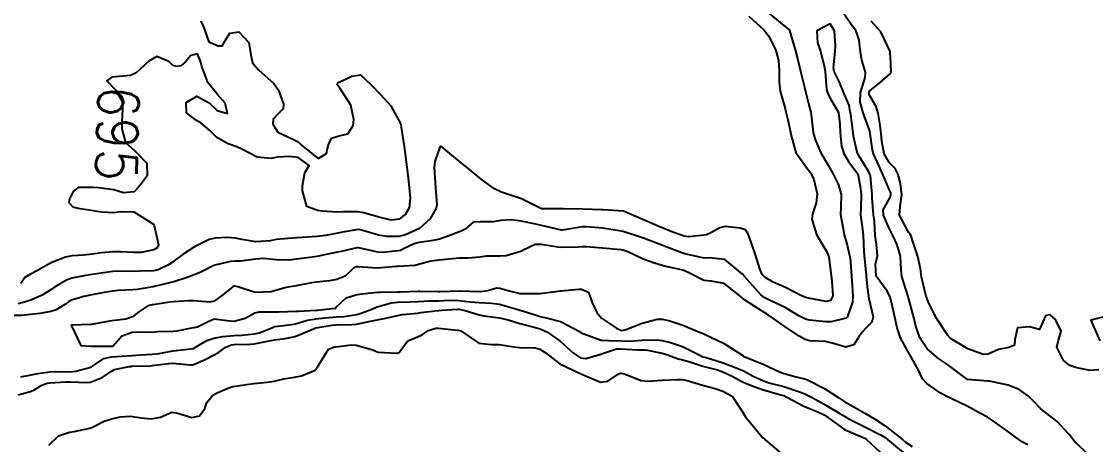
# Model space of a CAD drawing. Header units: metres. Extents: x 286371 to 293043, y 7462578 to 7466404.
# Drawn here: x 292484.4 to 292589.8, y 7462750.8 to 7462792.3 of the extents above; entities that cross this region are included whole.
import ezdxf
from ezdxf.enums import TextEntityAlignment as Align

# ---------------------------------------------------------------- set-up
doc = ezdxf.new("R2010")
doc.units = ezdxf.units.M
doc.header["$MEASUREMENT"] = 0
for name, color, linetype in [('Cotas', 45, 'Continuous'), ('Curvas de Nivel 1m', 11, 'Continuous'), ('Curvas de Nivel 5m', 15, 'Continuous')]:
    doc.layers.add(name, color=color, linetype=linetype)
doc.styles.add('Style-STANDARD', font='STANDARD.shx')

msp = doc.modelspace()

# ---------------------------------------------------------------- linework, layer by layer
at = {"layer": 'Curvas de Nivel 1m', "flags": 128}
for points, elevation in [([(292557.78, 7462793.08), (292559.58, 7462791.61), (292559.75, 7462791.46), (292559.77, 7462791.42), (292559.78, 7462791.4), (292560.37, 7462789.41), (292560.59, 7462788.52), (292560.86, 7462787.41), (292561.24, 7462785.82), (292561.34, 7462785.4), (292561.64, 7462784.23), (292561.85, 7462783.39), (292561.89, 7462783.12), (292562.1, 7462781.39), (292562.27, 7462780.7), (292562.85, 7462779.38), (292563.55, 7462778.18), (292564.03, 7462777.36), (292564.55, 7462776.32), (292564.83, 7462775.34), (292564.79, 7462774.04), (292564.78, 7462773.34), (292565.05, 7462771.74), (292565.14, 7462771.34), (292565.43, 7462770.34), (292565.66, 7462769.33), (292565.7, 7462769.04), (292565.84, 7462767.33), (292565.87, 7462766.83), (292565.97, 7462765.33), (292565.94, 7462764.73), (292565.46, 7462763.33), (292565.41, 7462763.25), (292565.32, 7462763.18), (292563.86, 7462762.81), (292563.32, 7462762.82), (292561.74, 7462762.96), (292561.32, 7462763.06), (292560.69, 7462763.4), (292559.34, 7462764.21), (292557.95, 7462764.85), (292557.35, 7462765.15), (292556.95, 7462765.46), (292555.38, 7462767.22), (292555.16, 7462767.49), (292553.41, 7462768.92), (292551.88, 7462769.07), (292551.41, 7462769.05), (292549.51, 7462769.47), (292549.41, 7462769.51), (292549.22, 7462769.58), (292547.42, 7462770.25), (292546.4, 7462770.65), (292545.43, 7462771), (292543.44, 7462771.66), (292541.45, 7462772), (292539.86, 7462772.14), (292539.45, 7462772.12), (292537.49, 7462771.81), (292537.44, 7462771.81), (292537.4, 7462771.81), (292535.45, 7462772.25), (292534.88, 7462772.38), (292533.46, 7462772.67), (292532.48, 7462772.82), (292531.46, 7462772.75), (292530.71, 7462772.62), (292529.46, 7462772.61), (292528.75, 7462772.6), (292527.94, 7462771.91), (292527.63, 7462771.74), (292527.45, 7462771.67), (292526.2, 7462771.18), (292525.43, 7462770.93), (292524.63, 7462770.76), (292523.43, 7462770.59), (292522.96, 7462770.46), (292521.97, 7462770), (292521.61, 7462769.81), (292521.42, 7462769.77), (292519.82, 7462769.62), (292519.42, 7462769.64), (292517.5, 7462770.06), (292517.42, 7462770.08), (292517.41, 7462770.08), (292517.34, 7462770.07), (292515.79, 7462769.72), (292515.42, 7462769.63), (292514.15, 7462769.37), (292513.41, 7462769.23), (292512.47, 7462769.08), (292511.41, 7462768.94), (292510.7, 7462768.87), (292509.4, 7462768.89), (292508.22, 7462769.02), (292507.41, 7462768.97), (292505.92, 7462768.76), (292505.4, 7462768.76), (292504.93, 7462768.73), (292503.4, 7462768.36), (292503.34, 7462768.34), (292503.24, 7462768.29), (292502.02, 7462767.67), (292501.38, 7462767.41), (292500.58, 7462767.12), (292499.37, 7462766.73), (292499.07, 7462766.65), (292497.89, 7462766.37), (292497.46, 7462766.27), (292497.36, 7462766.25), (292495.77, 7462765.99), (292495.36, 7462765.95), (292493.91, 7462765.87), (292493.35, 7462765.81), (292492.19, 7462765.61), (292491.35, 7462765.46), (292490.54, 7462765.29), (292489.34, 7462764.93), (292489.06, 7462764.78), (292488.68, 7462764.5), (292487.85, 7462763.99), (292487.32, 7462763.83), (292486.23, 7462763.63), (292485.32, 7462763.52), (292484.47, 7462763.41), (292483.32, 7462763.43)], 693), ([(292555.77, 7462792.82), (292557.25, 7462791.46), (292557.74, 7462790.83), (292558.42, 7462789.44), (292558.69, 7462788.46), (292558.75, 7462787.44), (292558.76, 7462786.34), (292558.86, 7462785.44), (292559.33, 7462783.73), (292559.42, 7462783.43), (292559.61, 7462782.62), (292559.87, 7462781.42), (292559.92, 7462781.09), (292560.39, 7462779.41), (292561.54, 7462777.82), (292561.85, 7462777.39), (292562.15, 7462776.76), (292562.49, 7462775.38), (292562.39, 7462774.48), (292562.01, 7462773.39), (292561.97, 7462772.89), (292562.41, 7462771.38), (292563.42, 7462769.66), (292563.57, 7462769.36), (292563.62, 7462769.15), (292563.86, 7462767.36), (292563.93, 7462766.8), (292564, 7462765.35), (292563.79, 7462764.91), (292563.35, 7462764.79), (292561.62, 7462765.12), (292561.35, 7462765.2), (292560.88, 7462765.4), (292559.37, 7462766.16), (292558.09, 7462766.72), (292557.38, 7462767.14), (292557.09, 7462767.46), (292556.86, 7462767.99), (292556.41, 7462769.47), (292555.83, 7462771.09), (292555.68, 7462771.48), (292555.45, 7462771.84), (292554.93, 7462772.01), (292553.45, 7462772.15), (292552.94, 7462772.04), (292552.06, 7462771.54), (292551.64, 7462771.35), (292551.44, 7462771.3), (292549.86, 7462771.15), (292549.44, 7462771.21), (292548.33, 7462771.59), (292547.45, 7462771.95), (292546.88, 7462772.19), (292545.46, 7462772.8), (292543.47, 7462773.66), (292541.48, 7462773.79), (292541.37, 7462773.8), (292539.48, 7462773.86), (292537.6, 7462773.89), (292537.48, 7462773.9), (292537.33, 7462773.91), (292535.48, 7462773.91), (292535.32, 7462773.95), (292533.49, 7462774.86), (292532, 7462775.36), (292531.51, 7462775.53), (292530.84, 7462775.86), (292529.53, 7462776.8), (292528.17, 7462777.91), (292527.55, 7462778.41), (292525.71, 7462779.94), (292525.58, 7462780.03), (292525.51, 7462780.01), (292525.47, 7462779.95), (292524.97, 7462778.54), (292524.92, 7462777.95), (292525.01, 7462776.46), (292525.04, 7462775.95), (292525.16, 7462774.28), (292525.12, 7462773.95), (292524.52, 7462772.9), (292523.49, 7462771.97), (292523.46, 7462771.96), (292522.1, 7462771.34), (292521.44, 7462771.18), (292520.28, 7462771.19), (292519.44, 7462771.3), (292517.69, 7462771.82), (292517.45, 7462771.85), (292515.92, 7462771.61), (292515.45, 7462771.52), (292514.27, 7462771.29), (292513.44, 7462771.19), (292512.45, 7462771.13), (292511.44, 7462771.05), (292510.62, 7462770.98), (292509.43, 7462770.88), (292508.85, 7462770.77), (292507.43, 7462770.65), (292506.06, 7462770.87), (292505.44, 7462771), (292504.63, 7462771.07), (292503.44, 7462771.03), (292502.83, 7462770.9), (292501.68, 7462770.31), (292501.52, 7462770.22), (292501.42, 7462770.17), (292500.31, 7462769.43), (292499.4, 7462768.79), (292499.15, 7462768.59), (292498.79, 7462768.35), (292497.85, 7462767.91), (292497.39, 7462767.82), (292496, 7462767.77), (292495.38, 7462767.76), (292494.04, 7462767.77), (292493.38, 7462767.74), (292492.25, 7462767.58), (292491.38, 7462767.45), (292490.54, 7462767.31), (292489.37, 7462767.09), (292488.93, 7462766.94), (292488.16, 7462766.51), (292487.67, 7462766.21), (292487.36, 7462765.99), (292486.46, 7462765.43), (292485.34, 7462764.92), (292485.07, 7462764.82), (292484.1, 7462764.57)], 694), ([(292589.12, 7462749.75), (292587.79, 7462750.98), (292587.15, 7462751.77), (292586.03, 7462753.01), (292585.17, 7462753.68), (292584.42, 7462754.27), (292583.67, 7462755.05), (292583.2, 7462755.52), (292582.3, 7462756.17), (292581.22, 7462756.6), (292579.38, 7462756.97), (292579.22, 7462756.98), (292577.22, 7462757.15), (292575.25, 7462758.61), (292574.39, 7462759.2), (292573.27, 7462760.14), (292572.55, 7462761.23), (292572.16, 7462762.38), (292571.95, 7462763.24), (292571.43, 7462765.17), (292571.4, 7462765.24), (292571.36, 7462765.38), (292570.79, 7462767.25), (292570.73, 7462767.92), (292570.64, 7462769.26), (292570.33, 7462770.36), (292569.91, 7462771.27), (292569.46, 7462772.12), (292568.98, 7462773.28), (292568.96, 7462773.8), (292569.5, 7462774.77), (292569.68, 7462775.09), (292569.72, 7462775.27), (292569.69, 7462775.45), (292569.51, 7462775.89), (292568.93, 7462777.28), (292568.39, 7462778.45), (292568.01, 7462779.3), (292567.91, 7462779.64), (292567.69, 7462781.3), (292567.68, 7462781.38), (292567.6, 7462781.61), (292566.98, 7462783.31), (292566.69, 7462784.36), (292566.74, 7462785.31), (292567.18, 7462786.8), (292567.23, 7462787.3), (292566.87, 7462788.48), (292566.72, 7462789.31), (292566.59, 7462790.46), (292566.31, 7462791.32), (292565.76, 7462792.1), (292564.9, 7462793.34)], 693), ([(292583.13, 7462750.73), (292582.53, 7462751.07), (292581.15, 7462752.08), (292579.68, 7462753.12), (292579.17, 7462753.44), (292578.49, 7462753.82), (292577.18, 7462754.52), (292575.83, 7462755.17), (292575.2, 7462755.49), (292574.55, 7462755.85), (292573.22, 7462756.74), (292572.82, 7462757.22), (292572.41, 7462758.06), (292571.78, 7462759.24), (292571.27, 7462760.09), (292570.65, 7462761.25), (292570.33, 7462762.23), (292570.1, 7462763.26), (292569.75, 7462764.86), (292569.64, 7462765.27), (292569.36, 7462765.8), (292568.26, 7462767.29), (292568.21, 7462768.48), (292568.4, 7462769.29), (292568.3, 7462770.43), (292568.16, 7462771.29), (292568.09, 7462772.67), (292568.01, 7462773.3), (292567.87, 7462774.93), (292567.87, 7462775.3), (292567.71, 7462777.13), (292567.65, 7462777.3), (292567.54, 7462777.51), (292566.43, 7462779.32), (292566.06, 7462780.85), (292566.01, 7462781.33), (292565.78, 7462783.18), (292565.74, 7462783.33), (292565.72, 7462783.42), (292565.63, 7462784.06), (292565.07, 7462785.34), (292564.64, 7462786.38), (292564.14, 7462787.36), (292564.07, 7462787.74), (292564.25, 7462789.35), (292564.28, 7462789.91), (292564.19, 7462791.35), (292563.76, 7462792.06), (292562.44, 7462791.38), (292562.52, 7462790.18), (292562.79, 7462789.38), (292563.16, 7462787.9), (292563.26, 7462787.37), (292563.41, 7462785.62), (292563.46, 7462785.37), (292563.65, 7462784.92), (292564.58, 7462783.35), (292564.7, 7462782.25), (292564.72, 7462781.35), (292564.87, 7462780.05), (292565.08, 7462779.34), (292565.55, 7462778.55), (292566.47, 7462777.32), (292566.71, 7462776.12), (292566.79, 7462775.32), (292566.76, 7462774.04), (292566.72, 7462773.32), (292566.91, 7462771.85), (292566.98, 7462771.31), (292567.05, 7462769.68), (292567.08, 7462769.31), (292567.29, 7462767.4), (292567.29, 7462767.31), (292567.37, 7462766.25), (292567.5, 7462765.3), (292567.55, 7462765.1), (292567.97, 7462763.29), (292567.85, 7462762.76), (292567.31, 7462762.24), (292566.86, 7462761.75), (292566.58, 7462761.32), (292566.06, 7462760.54), (292565.28, 7462760.31), (292563.94, 7462760.7), (292563.29, 7462760.87), (292561.74, 7462760.94), (292561.29, 7462761.06), (292560.7, 7462761.4), (292559.31, 7462762.35), (292557.7, 7462763.45), (292557.33, 7462763.7), (292556.73, 7462764.07), (292555.35, 7462764.95), (292554.74, 7462765.49), (292553.37, 7462766.58), (292552.13, 7462766.78), (292551.37, 7462766.85), (292549.95, 7462767.57), (292549.39, 7462767.84), (292549.02, 7462767.95), (292547.39, 7462768.3), (292546.44, 7462768.58), (292545.4, 7462768.95), (292543.9, 7462769.66), (292543.42, 7462769.84), (292543.21, 7462769.88), (292541.42, 7462770.03), (292539.84, 7462770.15), (292539.42, 7462770.15), (292539.04, 7462770.12), (292537.42, 7462770.1), (292537.05, 7462770.14), (292535.42, 7462770.41), (292534.83, 7462770.4), (292533.57, 7462769.82), (292533.49, 7462769.75), (292533.41, 7462769.7), (292531.98, 7462769.27), (292531.4, 7462769.25), (292530.04, 7462769.24), (292529.4, 7462769.16), (292528.24, 7462769.06), (292527.4, 7462769.05), (292526.39, 7462768.94), (292525.4, 7462768.85), (292524.59, 7462768.77), (292523.39, 7462768.43), (292523.03, 7462768.34), (292521.39, 7462768.24), (292521.17, 7462768.23), (292519.39, 7462768.07), (292519.36, 7462768.07), (292517.4, 7462768.21), (292517.26, 7462768.2), (292517, 7462768.07), (292516.17, 7462767.29), (292515.38, 7462766.95), (292514.66, 7462766.82), (292513.37, 7462766.7), (292512.87, 7462766.64), (292511.37, 7462766.34), (292511.21, 7462766.31), (292510.41, 7462766.17), (292509.36, 7462765.89), (292508.93, 7462765.76), (292507.36, 7462765.69), (292505.67, 7462766.25), (292505.37, 7462766.32), (292505.31, 7462766.31), (292505.2, 7462766.26), (292504.19, 7462765.44), (292503.34, 7462764.82), (292502.9, 7462764.73), (292501.34, 7462764.86), (292500.81, 7462764.86), (292499.34, 7462764.78), (292498.94, 7462764.75), (292497.34, 7462764.48), (292497.24, 7462764.47), (292496.82, 7462764.38), (292495.94, 7462763.78), (292495.32, 7462763.3), (292494.68, 7462763.05), (292493.31, 7462762.89), (292492.91, 7462762.84), (292491.31, 7462762.53), (292491.24, 7462762.53), (292489.3, 7462762.49), (292490.25, 7462760.48), (292491.27, 7462760.43), (292491.3, 7462760.43), (292493.27, 7462760.41), (292493.29, 7462760.42), (292493.39, 7462760.43), (292494.29, 7462761.42), (292495.29, 7462761.79), (292495.88, 7462761.81), (292497.3, 7462761.8), (292497.82, 7462761.85), (292499.3, 7462761.89), (292499.71, 7462761.92), (292501.3, 7462762.24), (292501.36, 7462762.25), (292501.7, 7462762.31), (292502.76, 7462762.85), (292503.32, 7462763.09), (292504.62, 7462762.95), (292505.31, 7462762.88), (292506.39, 7462763.16), (292507.33, 7462763.7), (292507.74, 7462763.8), (292509.33, 7462763.8), (292509.72, 7462763.79), (292511.33, 7462763.84), (292511.62, 7462763.86), (292513.33, 7462763.95), (292513.49, 7462763.96), (292514.92, 7462764.1), (292515.26, 7462764.16), (292515.33, 7462764.26), (292516.27, 7462765.16), (292517.35, 7462765.48), (292517.84, 7462765.56), (292519.35, 7462765.71), (292519.66, 7462765.72), (292521.35, 7462765.76), (292521.6, 7462765.76), (292523.35, 7462765.81), (292523.52, 7462765.81), (292525.35, 7462765.79), (292525.5, 7462765.79), (292527.35, 7462765.84), (292527.42, 7462765.84), (292529.35, 7462765.79), (292529.45, 7462765.78), (292530.16, 7462765.87), (292531.06, 7462766.15), (292531.36, 7462766.12), (292532.28, 7462765.84), (292533.35, 7462765.6), (292533.6, 7462765.57), (292535.35, 7462765.6), (292535.53, 7462765.62), (292536.83, 7462765.77), (292537.27, 7462765.85), (292537.36, 7462765.86), (292539.08, 7462766.02), (292539.36, 7462766), (292540.06, 7462765.72), (292540.4, 7462764.66), (292540.87, 7462763.71), (292541.32, 7462763.18), (292542.8, 7462762.18), (292543.3, 7462761.96), (292543.64, 7462762.01), (292545.31, 7462762.66), (292546.77, 7462763.07), (292547.32, 7462763.06), (292548.02, 7462762.89), (292549.31, 7462762.47), (292551.1, 7462761.74), (292551.3, 7462761.66), (292551.57, 7462761.54), (292553.28, 7462760.71), (292555.18, 7462759.49), (292555.26, 7462759.45), (292555.33, 7462759.41), (292557.25, 7462758.61), (292558.77, 7462757.91), (292559.24, 7462757.72), (292560.42, 7462757.41), (292561.23, 7462757.22), (292561.48, 7462757.14), (292563.21, 7462756.26), (292564.6, 7462755.34), (292565.19, 7462754.96), (292566.01, 7462754.49), (292567.17, 7462753.84), (292568.1, 7462753.29), (292569.15, 7462752.59), (292570.84, 7462751.25), (292571.13, 7462751.01), (292571.79, 7462750.57)], 692), ([(292590.11, 7462758.08), (292589.24, 7462758.04), (292587.95, 7462758.28), (292587.25, 7462758.53), (292586.65, 7462759), (292585.97, 7462760.32), (292586.15, 7462761.01), (292586.42, 7462761.88), (292585.85, 7462763.02), (292585.32, 7462763.49), (292584.91, 7462763.44), (292584.72, 7462763.03), (292584.3, 7462762.04), (292583.3, 7462762.31), (292582.14, 7462762.23), (292581.86, 7462761.08), (292581.84, 7462760.51), (292581.27, 7462760.27), (292580.26, 7462760.09), (292579.26, 7462759.64), (292578.79, 7462759.6), (292577.27, 7462760.16), (292575.56, 7462761.18), (292575.29, 7462761.46), (292574.15, 7462763.2), (292573.35, 7462764.79), (292573.2, 7462765.22), (292573.14, 7462765.43), (292572.71, 7462767.22), (292572.6, 7462768.02), (292572.36, 7462769.23), (292571.79, 7462770.89), (292571.69, 7462771.24), (292571.61, 7462771.41), (292571.45, 7462771.59), (292570.57, 7462773.26), (292570.62, 7462774.13), (292570.78, 7462775.26), (292570.64, 7462776.37), (292570.42, 7462777.26), (292570.14, 7462777.86), (292569.55, 7462778.43), (292569.06, 7462779.28), (292568.82, 7462780.52), (292568.77, 7462781.28), (292568.64, 7462782.31), (292568.45, 7462783.29), (292568.28, 7462783.93), (292567.65, 7462785), (292567.56, 7462785.2), (292567.57, 7462785.3), (292567.66, 7462785.46), (292568.67, 7462786.28), (292569.68, 7462787.19), (292569.72, 7462787.23), (292569.73, 7462787.26), (292569.7, 7462788.18), (292569.65, 7462789.27), (292569.63, 7462789.35), (292568.71, 7462791.28), (292567.76, 7462792.3)], 694), ([(292484.37, 7462757.42), (292485.23, 7462757.56), (292486.05, 7462757.72), (292487.23, 7462757.9), (292487.82, 7462757.93), (292489.24, 7462757.91), (292489.78, 7462757.95), (292491.24, 7462758.36), (292491.31, 7462758.39), (292491.4, 7462758.46), (292492.5, 7462759.21), (292493.26, 7462759.37), (292494.25, 7462759.43), (292495.26, 7462759.5), (292496.11, 7462759.55), (292497.26, 7462759.62), (292497.93, 7462759.7), (292499.27, 7462759.95), (292499.62, 7462759.99), (292501.27, 7462760.18), (292501.37, 7462760.22), (292501.5, 7462760.31), (292502.6, 7462760.98), (292503.29, 7462761.21), (292504.18, 7462761.38), (292505.29, 7462761.46), (292506.05, 7462761.48), (292507.29, 7462761.61), (292507.79, 7462761.72), (292509, 7462762.2), (292509.2, 7462762.3), (292509.31, 7462762.33), (292510.94, 7462762.53), (292511.3, 7462762.62), (292512.48, 7462762.96), (292513.31, 7462763.11), (292514.22, 7462763.21), (292515.31, 7462763.29), (292516.05, 7462763.34), (292517.32, 7462763.53), (292517.74, 7462763.64), (292518.79, 7462764.04), (292519.15, 7462764.21), (292519.33, 7462764.29), (292520.69, 7462764.66), (292521.34, 7462764.74), (292522.54, 7462764.78), (292523.34, 7462764.81), (292524.44, 7462764.85), (292525.34, 7462764.88), (292526.35, 7462764.92), (292527.34, 7462764.89), (292528.46, 7462764.77), (292529.34, 7462764.69), (292530.55, 7462764.65), (292531.33, 7462764.55), (292533.13, 7462764.03), (292533.33, 7462763.96), (292533.8, 7462763.82), (292535.32, 7462763.34), (292535.9, 7462763.2), (292537.31, 7462762.83), (292539.22, 7462761.81), (292539.29, 7462761.76), (292539.34, 7462761.73), (292541.28, 7462761.02), (292542.02, 7462760.96), (292543.28, 7462760.93), (292544.03, 7462760.91), (292545.28, 7462761), (292546.71, 7462761.04), (292547.28, 7462760.97), (292548.1, 7462760.78), (292549.28, 7462760.38), (292550.9, 7462759.55), (292551.26, 7462759.38), (292551.49, 7462759.32), (292553.25, 7462758.79), (292554.37, 7462758.37), (292555.24, 7462757.99), (292556.21, 7462757.47), (292557.23, 7462757), (292557.86, 7462756.8), (292559.21, 7462756.45), (292560.64, 7462755.97), (292561.2, 7462755.76), (292561.98, 7462755.38), (292563.18, 7462754.72), (292564.71, 7462753.8), (292565.17, 7462753.53), (292565.52, 7462753.33), (292567.15, 7462752.49), (292568.75, 7462751.67), (292569.14, 7462751.46), (292569.38, 7462751.27), (292571.11, 7462749.82)], 693), ([(292484.12, 7462755.65), (292485.2, 7462755.94), (292485.65, 7462756.11), (292486.36, 7462756.54), (292486.97, 7462756.78), (292487.22, 7462756.82), (292488.79, 7462756.93), (292489.22, 7462756.92), (292490.84, 7462756.85), (292491.22, 7462756.88), (292492.35, 7462757.33), (292493.24, 7462757.93), (292493.56, 7462758.11), (292495, 7462758.41), (292495.22, 7462758.43), (292495.24, 7462758.44), (292497.12, 7462758.5), (292497.25, 7462758.51), (292498.88, 7462758.72), (292499.25, 7462758.74), (292500.99, 7462758.57), (292501.25, 7462758.6), (292502.44, 7462759.11), (292503.26, 7462759.52), (292503.75, 7462759.79), (292504.4, 7462760.27), (292505, 7462760.54), (292505.28, 7462760.58), (292506.88, 7462760.62), (292507.27, 7462760.66), (292508.57, 7462760.91), (292509.28, 7462761.05), (292510.3, 7462761.17), (292511.28, 7462761.37), (292513.09, 7462762.13), (292513.24, 7462762.19), (292513.3, 7462762.2), (292514.92, 7462762.48), (292515.3, 7462762.51), (292516.85, 7462762.53), (292517.3, 7462762.57), (292518.51, 7462762.85), (292519.31, 7462763.01), (292520.18, 7462763.15), (292521.32, 7462763.44), (292521.78, 7462763.53), (292523.32, 7462763.67), (292523.59, 7462763.71), (292525.32, 7462763.91), (292525.36, 7462763.91), (292525.66, 7462763.94), (292527.19, 7462764.05), (292527.33, 7462764.04), (292527.95, 7462763.91), (292529.32, 7462763.48), (292529.81, 7462763.38), (292531.31, 7462763.2), (292532.16, 7462762.99), (292533.31, 7462762.64), (292534.86, 7462762.24), (292535.3, 7462762.11), (292536.03, 7462761.78), (292537.28, 7462760.92), (292538.59, 7462759.74), (292539.26, 7462759.28), (292539.8, 7462759.19), (292541.26, 7462759.63), (292541.31, 7462759.66), (292541.41, 7462759.7), (292542.81, 7462760.15), (292543.27, 7462760.17), (292544.88, 7462760.04), (292545.27, 7462760.05), (292545.67, 7462760.04), (292547.27, 7462759.74), (292547.74, 7462759.6), (292548.84, 7462759.16), (292549.26, 7462759.08), (292549.9, 7462758.92), (292551.25, 7462758.44), (292552.69, 7462758.08), (292553.24, 7462757.91), (292554.07, 7462757.5), (292555.22, 7462756.87), (292556.21, 7462756.48), (292557.21, 7462756.14), (292559.02, 7462755.61), (292559.2, 7462755.56), (292559.49, 7462755.42), (292561.18, 7462754.53), (292562.61, 7462753.94), (292563.17, 7462753.67), (292563.63, 7462753.36), (292565.15, 7462752.25), (292566.99, 7462751.45), (292567.14, 7462751.39), (292567.27, 7462751.3), (292569.11, 7462749.58)], 694), ([(292590.9, 7462763.36), (292589.31, 7462762.96), (292590.19, 7462760.95)], 694)]:
    msp.add_lwpolyline(points, dxfattribs=dict(at, elevation=elevation))
at = {"layer": 'Curvas de Nivel 5m', "elevation": 695, "flags": 128}
for points in [[(292502.04, 7462792.3), (292502.29, 7462791.76), (292502.8, 7462790.29), (292503.72, 7462789.88), (292504.11, 7462789.88), (292504.35, 7462790.27), (292504.88, 7462791.12), (292505.74, 7462791.27), (292506.75, 7462790.23), (292506.93, 7462789), (292507.09, 7462788.22), (292507.68, 7462787.54), (292509.19, 7462786.19), (292509.65, 7462785.54), (292510.13, 7462784.18), (292510.1, 7462783.7), (292509.62, 7462783.23), (292509.11, 7462782.69), (292509.09, 7462782.19), (292509.59, 7462781.43), (292510.98, 7462780.77), (292511.58, 7462780.46), (292511.9, 7462780.15), (292513.55, 7462778.82), (292514.34, 7462779.33), (292514.52, 7462780.11), (292514.85, 7462780.84), (292515.59, 7462781.06), (292516.44, 7462781.24), (292516.97, 7462782.07), (292517.03, 7462782.65), (292516.74, 7462784.08), (292515.66, 7462785.75), (292515.41, 7462786.1), (292515.49, 7462786.28), (292515.67, 7462786.37), (292516.85, 7462786.9), (292517.68, 7462787.05), (292518.73, 7462786.05), (292519.65, 7462785.11), (292520.65, 7462784.02), (292521.61, 7462782.27), (292521.67, 7462782), (292521.68, 7462781.92), (292521.97, 7462780), (292522.03, 7462779.53), (292522.22, 7462777.99), (292522.32, 7462777.2), (292522.45, 7462775.99), (292522.56, 7462774.93), (292522.47, 7462773.99), (292522.1, 7462773.36), (292521.47, 7462772.87), (292520.69, 7462772.79), (292519.47, 7462773.09), (292518.03, 7462773.51), (292517.48, 7462773.6), (292515.97, 7462773.59), (292515.48, 7462773.58), (292513.91, 7462773.68), (292513.48, 7462773.73), (292512.42, 7462774.14), (292512.01, 7462775.65), (292512, 7462776.15), (292512.24, 7462777.44), (292512.65, 7462778.14), (292511.56, 7462778.93), (292510.68, 7462779.04), (292509.56, 7462778.96), (292508.91, 7462778.84), (292507.56, 7462778.98), (292506.06, 7462779.74), (292505.57, 7462779.99), (292504.71, 7462780.26), (292503.58, 7462780.88), (292502.9, 7462781.59), (292502.06, 7462782.3), (292501.61, 7462782.56), (292500.62, 7462783.32), (292500.58, 7462784.33), (292501.64, 7462784.96), (292502.84, 7462784.29), (292503.62, 7462783.55), (292504.64, 7462783.24), (292504.42, 7462784.26), (292503.65, 7462785.13), (292502.7, 7462786.29), (292502.12, 7462787.86), (292502.02, 7462788.3), (292501.71, 7462789.12), (292501.06, 7462788.96), (292500.52, 7462788.32), (292500.07, 7462787.94), (292499.69, 7462787.86), (292499.29, 7462787.95), (292498.89, 7462788.35), (292497.7, 7462788.84), (292496.91, 7462788.38), (292495.68, 7462787.23), (292495.12, 7462786.97), (292493.67, 7462786.86), (292493.29, 7462786.82), (292492.8, 7462786.45), (292493.65, 7462785.58), (292494.3, 7462784.42), (292494.35, 7462783.69), (292494.28, 7462782.42), (292494.27, 7462781.75), (292494.65, 7462780.42), (292495.56, 7462779.6), (292496.72, 7462778.39), (292496.77, 7462777.14), (292496.21, 7462776.39), (292495.9, 7462776.01), (292495.5, 7462775.56), (292494.44, 7462775.48), (292493.5, 7462775.75), (292491.99, 7462775.97), (292491.51, 7462775.99), (292490.01, 7462775.99), (292489.5, 7462775.61), (292489.13, 7462774.86), (292489.07, 7462774.5), (292489.48, 7462774.09), (292489.99, 7462773.97), (292491.47, 7462773.72), (292492.33, 7462773.6), (292493.47, 7462773.53), (292494.26, 7462773.64), (292495.47, 7462773.61), (292497.38, 7462772.38), (292497.45, 7462772.25), (292497.89, 7462770.37), (292497.73, 7462770.06), (292497.42, 7462769.88), (292496.18, 7462769.62), (292495.41, 7462769.6), (292494.15, 7462769.68), (292493.41, 7462769.68), (292492.3, 7462769.56), (292491.41, 7462769.45), (292490.52, 7462769.36), (292489.41, 7462769.27), (292488.75, 7462769.16), (292487.4, 7462768.64), (292487.32, 7462768.6), (292487.2, 7462768.53), (292486.06, 7462767.87), (292485.38, 7462767.5), (292484.78, 7462767.15), (292484.37, 7462766.57)], [(292487.13, 7462750.69), (292488.05, 7462751.6), (292489.14, 7462751.97), (292489.59, 7462752.05), (292491.15, 7462752.37), (292491.23, 7462752.39), (292491.4, 7462752.46), (292492.55, 7462753.05), (292493.16, 7462753.25), (292494.1, 7462753.49), (292495.17, 7462753.56), (292496.17, 7462753.38), (292497.16, 7462753.28), (292498.06, 7462753.46), (292499.17, 7462753.93), (292499.63, 7462753.88), (292501.16, 7462753.41), (292501.9, 7462753.57), (292502.42, 7462754.3), (292502.6, 7462754.88), (292503.19, 7462755.6), (292503.63, 7462755.84), (292504.6, 7462756.26), (292505.04, 7462756.42), (292505.21, 7462756.46), (292506.75, 7462756.69), (292507.21, 7462756.76), (292508.54, 7462756.88), (292509.22, 7462756.99), (292510.18, 7462757.22), (292511.22, 7462757.37), (292511.89, 7462757.49), (292513.23, 7462758.05), (292513.33, 7462758.13), (292513.43, 7462758.33), (292514.54, 7462760.11), (292515.05, 7462760.31), (292515.27, 7462760.36), (292516.8, 7462760.54), (292517.27, 7462760.5), (292518.89, 7462760.04), (292519.26, 7462759.89), (292519.46, 7462759.83), (292521.26, 7462759.72), (292521.47, 7462759.79), (292521.62, 7462760), (292522.34, 7462760.93), (292523.28, 7462761.32), (292523.72, 7462761.53), (292524.34, 7462761.96), (292525.08, 7462762.17), (292525.3, 7462762.18), (292527.21, 7462762), (292527.3, 7462761.99), (292527.54, 7462761.91), (292529.28, 7462760.71), (292530.55, 7462760.59), (292531.28, 7462760.59), (292532.74, 7462760.36), (292533.27, 7462760.3), (292534.83, 7462760.24), (292535.27, 7462760.12), (292535.81, 7462759.79), (292537.25, 7462758.68), (292539.23, 7462757.73), (292541.22, 7462756.89), (292541.95, 7462756.97), (292542.97, 7462757.68), (292543.15, 7462757.76), (292543.24, 7462757.78), (292543.64, 7462757.67), (292545.22, 7462757.04), (292545.88, 7462756.98), (292547.23, 7462757.07), (292548.8, 7462757.16), (292549.23, 7462757.16), (292549.73, 7462757.06), (292551.22, 7462756.6), (292552.49, 7462756.25), (292553.21, 7462756.01), (292554.15, 7462755.5), (292555.17, 7462753.97), (292555.44, 7462753.48), (292557.13, 7462751.45), (292559.11, 7462749.76)]]:
    msp.add_lwpolyline(points, dxfattribs=at)

# ---------------------------------------------------------------- texts
at = {"layer": 'Cotas', "style": 'Style-STANDARD'}
msp.add_text('695', height=4, rotation=268.1591, dxfattribs=at).set_placement((292493.84, 7462781.3, 695), align=Align.MIDDLE_CENTER)

doc.saveas('drawing.dxf')
